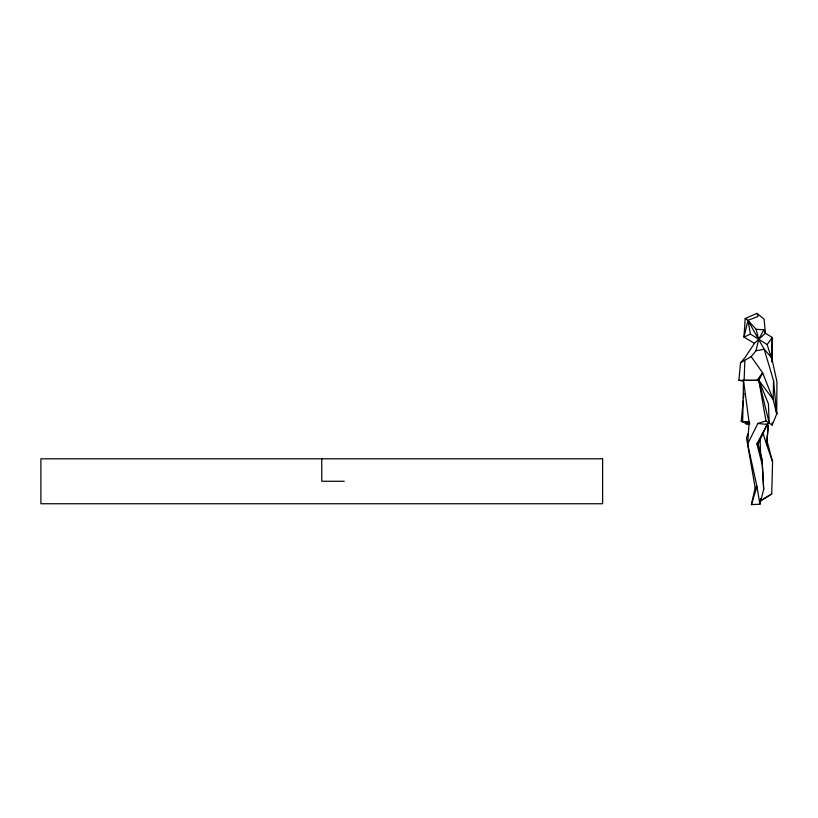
<?xml version="1.0" encoding="UTF-8"?>
<svg xmlns="http://www.w3.org/2000/svg" width="818" height="818" viewBox="0 0 818 818"><rect width="100%" height="100%" fill="white"/><g stroke="black" fill="none" stroke-linecap="round" stroke-linejoin="round"><path stroke-width="1.23" d="M756.977 313.376L758.01 316.423L747.938 320.37L756.139 329.296L763.808 329.766L758.705 339.501L756.016 350.738L751.19 356.617L762.642 372.834L758.818 380.36L765.965 420.892L772.151 425.084L776.691 414.02L776.936 381.73L771.701 357.732L764.206 349.296L747.938 320.37L745.198 318.509L743.971 337.149L754.482 343.325L765.392 333.192L764.063 319.081L756.977 313.376L745.198 318.509M760.034 438.448L760.72 456.168M756.016 350.738L764.206 349.296L773.542 380.677L773.225 399.562L776.691 414.02L777.1 412.978M756.793 380.585L762.642 372.834L773.225 399.562L758.818 380.36L743.511 380.339L742.672 421.669L748.828 424M760.341 501.045L771.732 493.939L772.581 461.812L766.998 440.861L768.276 425.207L766.599 444.573L772.581 461.812M761.967 461.71L762.039 459.225L758.122 444.01L767.212 424.44L769.196 423.029L768.388 403.693L758.818 380.36L738.879 380.329L740.515 362.834L745.126 357.364L754.482 343.325M744.135 380.073L744.84 360.227L751.19 356.617M748.265 433.346L746.476 437.927L755.178 487.753L751.405 504.624L759.891 504.185L756.957 486.475L747.652 443.969L749.104 422.436L743.511 380.339M748.48 424.225L746.22 424.194L745.382 423.018L741.22 421.342L743.184 401.035M743.429 398.499L743.92 393.427M760.535 498.499L759.891 504.185L763.695 489.307L762.039 459.225M751.405 504.624L756.957 486.475L755.178 487.753M747.652 443.969L757.867 423.458L765.965 420.892M763.695 489.307L762.325 465.074L756.875 443.806L767.212 424.44L757.867 423.458M772.335 362.129L772.274 337.517L771.313 357.783L767.151 344.593L772.274 337.517L765.392 333.192L763.808 329.766M760.842 500.534L771.732 493.939M740.515 362.834L744.84 360.227M750.433 334.061L743.971 337.149L747.938 320.37L750.433 334.061L767.151 344.593M767.059 423.612L769.196 423.029L758.818 380.36M344.235 481.27L321.76 481.27L321.76 458.806M743.736 421.679L749.073 421.751L749.585 423.509M749.104 422.436L741.22 421.342M756.875 443.806L758.122 444.01M738.879 380.329L743.409 381.147M762.877 432.742L766.599 444.573M756.139 329.296L758.705 339.501M749.073 421.751L749.697 424.225M771.711 359.583L772.131 362.098M773.542 380.677L776.691 414.02M772.11 422.794L772.151 425.084M602.631 458.806L40.9 458.806L40.9 503.745L602.631 503.745L602.631 458.806"/></g></svg>
